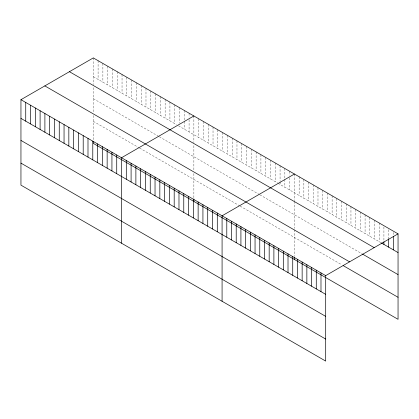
<?xml version="1.0" encoding="UTF-8"?>
<svg xmlns="http://www.w3.org/2000/svg" width="419" height="419" viewBox="0 0 419 419"><rect width="100%" height="100%" fill="white"/><g stroke="black" fill="none" stroke-linecap="round" stroke-linejoin="round"><path stroke-width="0.31" stroke-dasharray="2.1 1.57" d="M93.306 76.63L176.31 124.553M178.442 125.784L277.409 182.92M277.944 183.229L380.782 242.601M93.306 98.654L158.754 136.442M159.283 136.746L259.319 194.5M259.853 194.809L361.943 253.752M93.306 121.348L139.066 147.766M139.595 148.075L239.631 205.829M240.166 206.138L341.532 264.661M393.341 232.425L393.341 235.007M388.633 229.706L388.633 238.097M383.919 226.988L383.919 241.187M379.211 222.976L379.211 241.695M374.502 220.258L374.502 238.977M369.794 217.54L369.794 236.258M365.08 214.821L365.08 233.54M360.371 212.098L360.371 230.817M355.663 209.38L355.663 228.098M350.954 206.661L350.954 225.38M346.246 203.943L346.246 222.662M341.532 201.225L341.532 219.944M336.824 198.506L336.824 217.225M332.115 195.783L332.115 214.502M327.407 193.065L327.407 211.784M322.693 190.346L322.693 209.065M317.984 187.628L317.984 206.347M313.276 184.91L313.276 203.629M308.567 182.192L308.567 200.911M303.859 179.468L303.859 198.192M299.145 176.75L299.145 195.469M294.437 174.032L294.437 200.706M294.437 201.319L294.437 228.392M294.437 229.691L294.437 256.438M289.649 171.266L289.649 175.142M289.649 177.724L289.649 189.985M284.857 168.501L284.857 178.829M284.857 179.473L284.857 187.22M280.07 165.735L280.07 181.228M280.07 181.877L280.07 184.46M275.283 162.975L275.283 181.694M270.491 160.21L270.491 178.929M265.704 157.444L265.704 176.163M260.917 154.679L260.917 173.398M256.124 151.914L256.124 170.633M251.337 149.148L251.337 167.867M246.55 146.383L246.55 165.102M241.758 143.617L241.758 162.336M236.971 140.852L236.971 159.576M232.184 138.092L232.184 156.811M227.391 135.327L227.391 154.045M222.604 132.561L222.604 151.28M217.817 129.796L217.817 148.515M213.025 127.03L213.025 145.749M208.238 124.265L208.238 142.984M203.451 121.5L203.451 140.218M198.658 118.734L198.658 137.453M193.871 115.969L193.871 142.643M193.871 145.702L193.871 170.334M193.871 173.576L193.871 198.376M189.084 113.209L189.084 117.079M189.084 119.661L189.084 131.927M184.292 110.443L184.292 120.772M184.292 121.416L184.292 129.162M179.505 107.678L179.505 123.17M174.718 104.912L174.718 123.631M169.925 102.147L169.925 120.866M165.138 99.382L165.138 118.1M160.351 96.616L160.351 115.335M155.559 93.851L155.559 112.57M150.772 91.085L150.772 109.809M145.985 88.325L145.985 107.044M141.193 85.56L141.193 104.279M136.405 82.794L136.405 101.513M131.618 80.029L131.618 98.748M126.826 77.264L126.826 95.982M122.039 74.498L122.039 93.217M117.252 71.733L117.252 90.452M112.46 68.967L112.46 87.686M107.673 66.202L107.673 84.926M102.885 63.442L102.885 82.161M98.093 60.676L98.093 79.395M93.306 57.911L93.306 84.58M93.306 87.644L93.306 112.271M93.306 115.513L93.306 140.313"/><path stroke-width="0.63" d="M20.95 99.685L325.694 275.629L325.694 361.089L20.95 185.146L20.95 99.685L93.306 57.911L398.05 233.854L398.05 319.315L93.306 143.371L93.306 141.538M193.871 115.969L121.515 157.743L121.515 243.209M294.437 174.032L222.08 215.806L222.08 301.271M325.694 275.629L398.05 233.854M381.306 242.905L398.05 252.573M69.428 71.696L374.172 247.639M362.466 254.055L398.05 274.597M44.828 85.9L349.572 261.844M343.103 265.567L398.05 297.291M20.95 118.404L325.694 294.348M20.95 140.428L325.694 316.371M20.95 163.122L325.694 339.065M393.341 236.295L393.341 249.855M388.633 238.741L388.633 247.131M383.919 241.831L383.919 244.413M320.985 272.905L320.985 291.629M316.277 270.187L316.277 288.906M311.563 267.469L311.563 286.187M306.855 264.75L306.855 283.469M302.146 262.032L302.146 280.751M297.438 259.314L297.438 278.033M294.437 257.659L294.437 259.497M292.729 256.59L292.729 275.314M288.015 253.872L288.015 272.591M283.307 251.154L283.307 269.873M278.598 248.436L278.598 267.154M273.89 245.717L273.89 264.436M269.176 242.999L269.176 261.718M264.468 240.276L264.468 259M259.759 237.557L259.759 256.276M255.051 234.839L255.051 253.558M250.342 232.121L250.342 250.84M245.628 229.403L245.628 248.121M240.92 226.684L240.92 245.403M236.211 223.966L236.211 242.685M231.503 221.242L231.503 239.961M226.789 218.524L226.789 237.243M217.293 213.041L217.293 231.759M212.506 210.275L212.506 228.994M207.714 207.51L207.714 226.229M202.927 204.744L202.927 223.468M198.135 201.984L198.135 220.703M193.871 198.988L193.871 201.434M193.348 199.219L193.348 217.938M188.56 196.453L188.56 215.172M183.768 193.688L183.768 212.407M178.981 190.923L178.981 209.641M174.194 188.157L174.194 206.876M169.402 185.392L169.402 204.111M164.615 182.626L164.615 201.345M159.828 179.861L159.828 198.585M155.035 177.101L155.035 195.82M150.248 174.335L150.248 193.054M145.461 171.57L145.461 190.289M140.669 168.805L140.669 187.523M135.882 166.039L135.882 184.758M131.095 163.274L131.095 181.993M126.302 160.508L126.302 179.227M116.728 154.978L116.728 173.702M111.936 152.217L111.936 170.936M107.149 149.452L107.149 168.171M102.362 146.687L102.362 165.405M97.569 143.921L97.569 162.64M92.782 141.156L92.782 159.875M87.995 138.39L87.995 157.109M83.203 135.625L83.203 154.344M78.416 132.86L78.416 151.578M73.629 130.094L73.629 148.818M68.836 127.334L68.836 146.053M64.049 124.569L64.049 143.288M59.262 121.803L59.262 140.522M54.47 119.038L54.47 137.757M49.683 116.273L49.683 134.991M44.896 113.507L44.896 132.226M40.104 110.742L40.104 129.461M35.316 107.976L35.316 126.7M30.529 105.216L30.529 123.935M25.737 102.451L25.737 121.17"/></g></svg>
